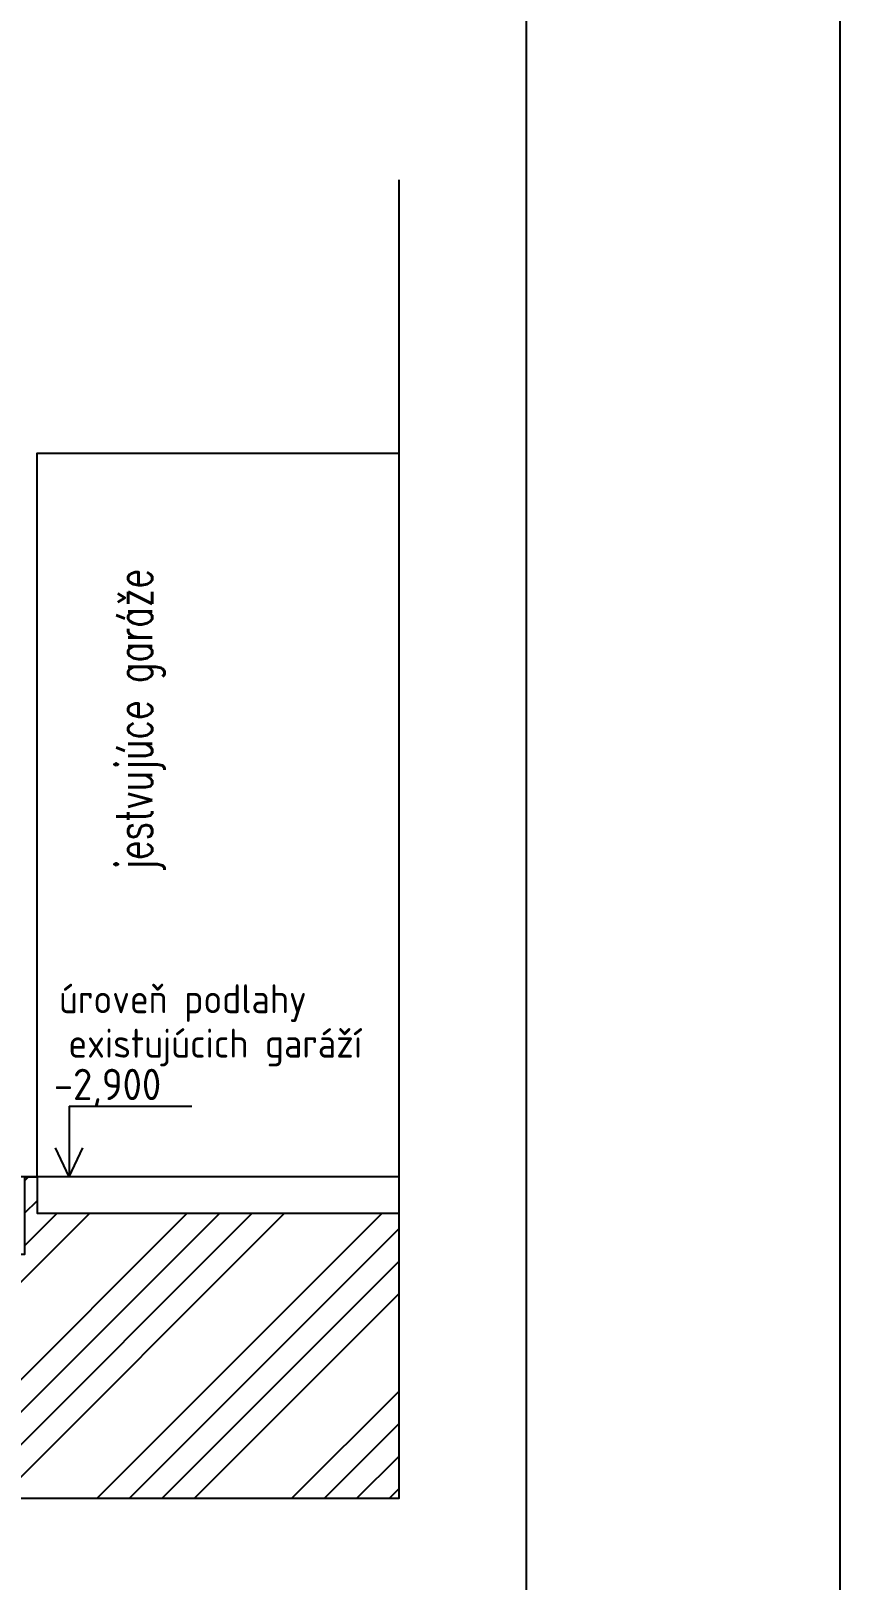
# Model space of a CAD drawing. Header units: millimetres. Extents: x 462666 to 1244237, y 2328025 to 3795663.
# Drawn here: x 1101946 to 1105301, y 2721021 to 2727446 of the extents above; entities that cross this region are included whole.
import ezdxf
from ezdxf.enums import TextEntityAlignment as Align
from ezdxf.lldxf.tags import DXFTag

# ---------------------------------------------------------------- set-up
doc = ezdxf.new("R2010")
doc.units = ezdxf.units.MM
for name, color, linetype in [('DIM_100', 64, 'Continuous'), ('MUR-POH', 64, 'Continuous'), ('MUR_POH', 64, 'Continuous'), ('PLO_LIN', 6, 'Continuous'), ('POP', 7, 'Continuous'), ('POP_100', 8, 'Continuous'), ('RAM_100', 160, 'Continuous'), ('ZAK_DIM', 7, 'Continuous')]:
    doc.layers.add(name, color=color, linetype=linetype)
doc.styles.add('ISOCP.SHX', font='ISOCP.shx', dxfattribs={"height": 150})
doc.styles.add('SIMPLEX', font='SIMPLEX.SHX', dxfattribs={"width": 0.7})
tags = doc.linetypes.add('DASHED', pattern=[0.75, 0.5, -0.25]).pattern_tags.tags
tags[6:7] = [DXFTag(74, 4), DXFTag(75, 0), DXFTag(340, '0'), DXFTag(46, 1.0), DXFTag(50, 0.0), DXFTag(44, 0.0), DXFTag(45, 0.0)]
tags[4:5] = [DXFTag(74, 4), DXFTag(75, 0), DXFTag(340, '0'), DXFTag(46, 1.0), DXFTag(50, 0.0), DXFTag(44, 0.0), DXFTag(45, 0.0)]

# ---------------------------------------------------------------- blocks, each defined once
blk = doc.blocks.new('Z_RAM_A_3_hp 1220')
at = {"layer": 'POP', "linetype": 'Continuous'}
blk.add_lwpolyline([(-288.5, -408), (-6.5, -408), (-6.5, -13), (-288.5, -13)], close=True, dxfattribs=at)
at = {"layer": 'RAM_100', "linetype": 'Continuous'}
for points in [[(-297, -420), (0, -420), (0, 0), (-297, 0)], [(-288.5, -13), (-288.5, -408), (-6.5, -408), (-6.5, -13)]]:
    blk.add_lwpolyline(points, close=True, dxfattribs=at)
blk = doc.blocks.new('KOTA_V_REZ')
for p, q in [((0, 293), (0, 0)), ((0, 293), (508.9, 293)), ((0, 0), (-56.6, 121.3)), ((0, 0), (56.6, 121.3))]:
    blk.add_line(p, q)
at = {"color": 7, "style": 'ISOCP.SHX'}
blk.add_attdef('±0.000', text='', height=120, dxfattribs=at).set_placement((210.4, 383.7), align=Align.MIDDLE_CENTER)

msp = doc.modelspace()

# ---------------------------------------------------------------- hatches: boundary and pattern name
at = {"layer": 'POP_100'}
h = msp.add_hatch(dxfattribs=at)
h.set_pattern_fill('ANSI34', color=8, scale=30, style=0)
h.set_pattern_definition([(45, (0, 1081.54), (-404.11153, 404.11153), []), (45, (134.7, 1081.54), (-404.11153, 404.11153), []), (45, (269.4, 1081.54), (-404.11153, 404.11153), []), (45, (404.1, 1081.54), (-404.11153, 404.11153), [])])
h.paths.add_polyline_path([(1103470.6, 2721362.3), (1065375.8, 2721362.3), (1065375.8, 2726626.5), (1065724.7, 2726542.1), (1067357.5, 2726493.4), (1069251, 2725473.5), (1083117.2, 2725303.8), (1083117.2, 2724403.7), (1083517.2, 2724403.7), (1083517.2, 2724978.8), (1084531.9, 2724978.8), (1085667.2, 2722255.7), (1086619, 2722255.7), (1086619, 2722655.7), (1091667.2, 2722655.7), (1091667.2, 2721898.8), (1092117.2, 2721898.8), (1092118.8, 2722598.8), (1101769.8, 2722575.7), (1101770.6, 2722375.7), (1101920.6, 2722375.7), (1101920.6, 2722695.7), (1101970.6, 2722695.7), (1101970.6, 2722545.7), (1103470.6, 2722545.7)])

# ---------------------------------------------------------------- linework, layer by layer
at = {"layer": 'MUR-POH', "color": 1}
for points in [[(1101970.6, 2722695.7), (1101970.6, 2725695.7), (1103470.6, 2725695.7)], [(1103470.6, 2722695.7), (1101970.6, 2722695.7)]]:
    msp.add_lwpolyline(points, dxfattribs=at)
at = {"layer": 'MUR_POH', "color": 8, "linetype": 'DASHED', "ltscale": 250, "flags": 128}
msp.add_lwpolyline([(1103470.6, 2722695.7), (1097970.6, 2722695.7), (1096970.6, 2722895.7), (1096631.1, 2723067.6)], dxfattribs=at)
at = {"layer": 'PLO_LIN', "color": 252}
msp.add_lwpolyline([(1103470.6, 2726829.1), (1103470.6, 2721362.3), (1065375.8, 2721362.3), (1065375.8, 2726626.5)], dxfattribs=at)
at = {"layer": 'PLO_LIN', "color": 1}
for points in [[(1069251, 2725473.5), (1083117.2, 2725303.8), (1083117.2, 2724403.7), (1083517.2, 2724403.7), (1083517.2, 2724978.8), (1084531.9, 2724978.8), (1085667.2, 2722255.7), (1086619, 2722255.7), (1086619, 2722655.7), (1091667.2, 2722655.7), (1091667.2, 2721898.8), (1092117.2, 2721898.8), (1092118.8, 2722598.8), (1101769.8, 2722575.7), (1101770.6, 2722375.7), (1101920.6, 2722375.7), (1101920.6, 2722695.7), (1101970.6, 2722695.7), (1101970.6, 2722545.7), (1103470.6, 2722545.7), (1103470.6, 2721362.3), (1065375.8, 2721362.3)], [(1101970.6, 2722695.7), (1101970.6, 2722545.7), (1103470.6, 2722545.7)]]:
    msp.add_lwpolyline(points, dxfattribs=at)
at = {"layer": 'ZAK_DIM'}
msp.add_line((1102463.1, 2722695.7), (1102103.7, 2722695.7), dxfattribs=at)

# ---------------------------------------------------------------- block references
at = {"layer": 'MUR_POH', "ltscale": 0.3, "xscale": 100, "yscale": 100, "zscale": 100, "rotation": 270.0000000000635}
msp.add_blockref('Z_RAM_A_3_hp 1220', (1105300.8, 2704687.4), dxfattribs=at)
at = {"layer": 'ZAK_DIM'}
ref = msp.add_blockref('KOTA_V_REZ', (1102103.7, 2722695.7), dxfattribs=at)
ref.add_attrib('±0.000', '-2,900', dxfattribs={"height": 130, "style": 'ISOCP.SHX'}).set_placement((1102263, 2723079.3), align=Align.MIDDLE_CENTER)

# ---------------------------------------------------------------- texts
at = {"color": 7, "style": 'ISOCP.SHX'}
for tag, p in [('úroveň podlahy', (1102575.5, 2723434.5)), ('existujúcich garáží', (1102709.7, 2723250.3))]:
    msp.add_attdef(tag, text='±X.XXX', height=120, dxfattribs=at).set_placement(p, align=Align.MIDDLE_CENTER)
at = {"layer": 'DIM_100', "color": 1, "insert": (1102398.6, 2724590.4), "char_height": 150, "attachment_point": 5, "rotation": 90, "style": 'SIMPLEX'}
msp.add_mtext('{jestvujúce garáže}', dxfattribs=at)

doc.saveas('drawing.dxf')
